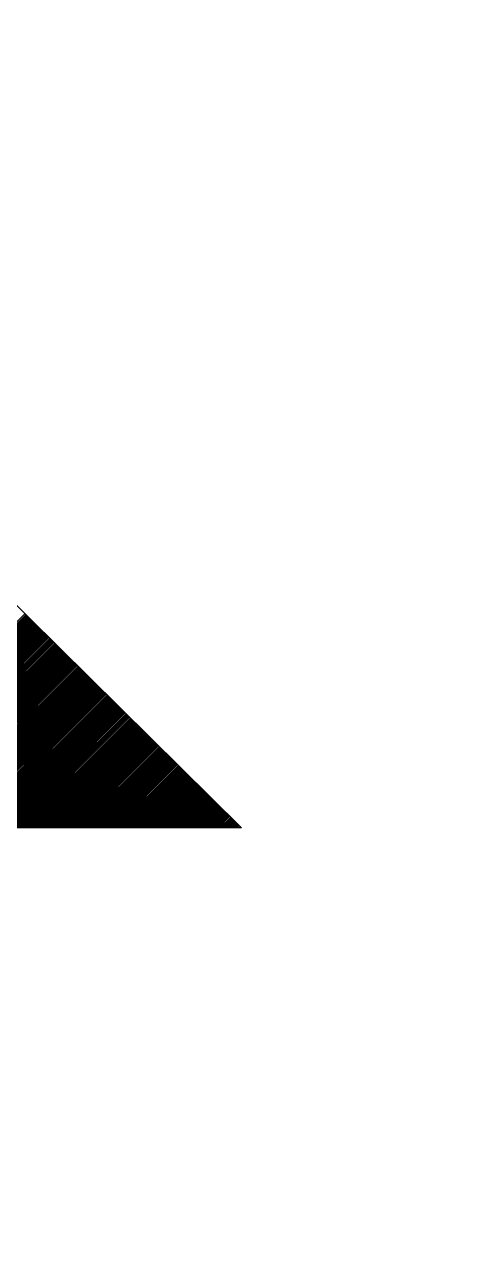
# Model space of a CAD drawing. Extents: x 0 to 841, y 0 to 594.
# Drawn here: x 97.019 to 97.501, y 498.777 to 500.137 of the extents above; entities that cross this region are included whole.
import ezdxf

# ---------------------------------------------------------------- set-up
doc = ezdxf.new("R2010")
doc.units = 0
doc.header["$LTSCALE"] = 5
doc.header["$MEASUREMENT"] = 0
doc.layers.get('0').update_dxf_attribs({"lineweight": 9})

msp = doc.modelspace()

# ---------------------------------------------------------------- linework, layer by layer
for p, q in [((95.2528, 501.2269), (97.2606, 499.2425)), ((96.7815, 499.2425), (97.0196, 499.4806)), ((96.7831, 499.2425), (97.0204, 499.4798)), ((96.7847, 499.2425), (97.0212, 499.479)), ((96.7863, 499.2425), (97.022, 499.4782)), ((96.7879, 499.2425), (97.0229, 499.4774)), ((96.7895, 499.2425), (97.0237, 499.4766)), ((96.7911, 499.2425), (97.0245, 499.4759)), ((96.7927, 499.2425), (97.0253, 499.4751)), ((96.7943, 499.2425), (97.0261, 499.4743)), ((96.7959, 499.2425), (97.0269, 499.4735)), ((96.7975, 499.2425), (97.0277, 499.4727)), ((96.7991, 499.2425), (97.0285, 499.4719)), ((96.8007, 499.2425), (97.0293, 499.4711)), ((96.8023, 499.2425), (97.0301, 499.4703)), ((96.804, 499.2425), (97.0309, 499.4695)), ((96.8056, 499.2425), (97.0317, 499.4687)), ((96.8072, 499.2425), (97.0325, 499.4679)), ((96.8088, 499.2425), (97.0334, 499.4671)), ((96.8104, 499.2425), (97.0342, 499.4663)), ((96.812, 499.2425), (97.035, 499.4655)), ((96.8136, 499.2425), (97.0358, 499.4647)), ((96.8152, 499.2425), (97.0366, 499.4639)), ((96.8168, 499.2425), (97.0374, 499.4631)), ((96.8184, 499.2425), (97.0382, 499.4623)), ((96.82, 499.2425), (97.039, 499.4615)), ((96.8216, 499.2425), (97.0398, 499.4607)), ((96.8232, 499.2425), (97.0406, 499.4599)), ((96.8248, 499.2425), (97.0414, 499.4591)), ((96.8265, 499.2425), (97.0422, 499.4583)), ((96.8281, 499.2425), (97.0431, 499.4575)), ((96.8297, 499.2425), (97.0439, 499.4567)), ((96.8313, 499.2425), (97.0447, 499.4559)), ((96.8329, 499.2425), (97.0455, 499.4551)), ((96.8345, 499.2425), (97.0463, 499.4543)), ((96.8361, 499.2425), (97.0471, 499.4535)), ((96.8377, 499.2425), (97.0479, 499.4527)), ((96.8393, 499.2425), (97.0487, 499.4519)), ((96.8409, 499.2425), (97.0495, 499.4511)), ((96.8425, 499.2425), (97.0503, 499.4503)), ((96.8441, 499.2425), (97.0511, 499.4495)), ((96.8457, 499.2425), (97.0519, 499.4487)), ((96.8473, 499.2425), (97.0528, 499.4479)), ((96.849, 499.2425), (97.0536, 499.4471)), ((96.8506, 499.2425), (97.0544, 499.4463)), ((96.8522, 499.2425), (97.0552, 499.4455)), ((96.8538, 499.2425), (97.056, 499.4447)), ((96.8554, 499.2425), (97.0568, 499.4439)), ((96.857, 499.2425), (97.0576, 499.4431)), ((96.8586, 499.2425), (97.0584, 499.4423)), ((96.8602, 499.2425), (97.0592, 499.4415)), ((96.8618, 499.2425), (97.06, 499.4407)), ((96.8634, 499.2425), (97.0608, 499.4399)), ((96.865, 499.2425), (97.0616, 499.4391)), ((96.8666, 499.2425), (97.0625, 499.4383)), ((96.8682, 499.2425), (97.0633, 499.4375)), ((96.8698, 499.2425), (97.0641, 499.4367)), ((96.8715, 499.2425), (97.0649, 499.4359)), ((96.8731, 499.2425), (97.0657, 499.4351)), ((96.8747, 499.2425), (97.0665, 499.4343)), ((96.8763, 499.2425), (97.0673, 499.4335)), ((96.8779, 499.2425), (97.0681, 499.4327)), ((96.8795, 499.2425), (97.0689, 499.4319)), ((96.8811, 499.2425), (97.0697, 499.4311)), ((96.8827, 499.2425), (97.0705, 499.4303)), ((96.8843, 499.2425), (97.0713, 499.4295)), ((96.8859, 499.2425), (97.0722, 499.4287)), ((96.8875, 499.2425), (97.073, 499.4279)), ((96.8891, 499.2425), (97.0738, 499.4271)), ((96.8907, 499.2425), (97.0746, 499.4263)), ((96.8923, 499.2425), (97.0754, 499.4255)), ((96.8939, 499.2425), (97.0762, 499.4247)), ((96.8956, 499.2425), (97.077, 499.4239)), ((96.8972, 499.2425), (97.0778, 499.4231)), ((96.8988, 499.2425), (97.0786, 499.4223)), ((96.9004, 499.2425), (97.0794, 499.4215)), ((96.902, 499.2425), (97.0802, 499.4207)), ((96.9036, 499.2425), (97.081, 499.4199)), ((96.9052, 499.2425), (97.0819, 499.4191)), ((96.9068, 499.2425), (97.0827, 499.4183)), ((96.9084, 499.2425), (97.0835, 499.4175)), ((96.91, 499.2425), (97.0843, 499.4167)), ((96.9116, 499.2425), (97.0851, 499.4159)), ((96.9132, 499.2425), (97.0859, 499.4151)), ((96.9148, 499.2425), (97.0867, 499.4143)), ((96.9164, 499.2425), (97.0875, 499.4135)), ((96.9181, 499.2425), (97.0883, 499.4127)), ((96.9197, 499.2425), (97.0891, 499.4119)), ((96.9213, 499.2425), (97.0899, 499.4111)), ((96.9229, 499.2425), (97.0907, 499.4103)), ((96.9245, 499.2425), (97.0916, 499.4095)), ((96.9261, 499.2425), (97.0924, 499.4088)), ((96.9277, 499.2425), (97.0932, 499.408)), ((96.9293, 499.2425), (97.094, 499.4072)), ((96.9309, 499.2425), (97.0948, 499.4064)), ((96.9325, 499.2425), (97.0956, 499.4056)), ((96.9341, 499.2425), (97.0964, 499.4048)), ((96.9357, 499.2425), (97.0972, 499.404)), ((96.9373, 499.2425), (97.098, 499.4032)), ((96.9389, 499.2425), (97.0988, 499.4024)), ((96.9406, 499.2425), (97.0996, 499.4016)), ((96.9422, 499.2425), (97.1004, 499.4008)), ((96.9438, 499.2425), (97.1013, 499.4)), ((96.9454, 499.2425), (97.1021, 499.3992)), ((96.947, 499.2425), (97.1029, 499.3984)), ((96.9486, 499.2425), (97.1037, 499.3976)), ((96.9502, 499.2425), (97.1045, 499.3968)), ((96.9518, 499.2425), (97.1053, 499.396)), ((96.9534, 499.2425), (97.1061, 499.3952)), ((96.955, 499.2425), (97.1069, 499.3944)), ((96.9566, 499.2425), (97.1077, 499.3936)), ((96.9582, 499.2425), (97.1085, 499.3928)), ((96.9598, 499.2425), (97.1093, 499.392)), ((96.9614, 499.2425), (97.1101, 499.3912)), ((96.9631, 499.2425), (97.1109, 499.3904)), ((96.9647, 499.2425), (97.1118, 499.3896)), ((96.9663, 499.2425), (97.1126, 499.3888)), ((96.9679, 499.2425), (97.1134, 499.388)), ((96.9695, 499.2425), (97.1142, 499.3872)), ((96.9711, 499.2425), (97.115, 499.3864)), ((96.9727, 499.2425), (97.1158, 499.3856)), ((96.9743, 499.2425), (97.1166, 499.3848)), ((96.9759, 499.2425), (97.1174, 499.384)), ((96.9775, 499.2425), (97.1182, 499.3832)), ((96.9791, 499.2425), (97.119, 499.3824)), ((96.9807, 499.2425), (97.1198, 499.3816)), ((96.9823, 499.2425), (97.1206, 499.3808)), ((96.9839, 499.2425), (97.1215, 499.38)), ((96.9856, 499.2425), (97.1223, 499.3792)), ((96.9872, 499.2425), (97.1231, 499.3784)), ((96.9888, 499.2425), (97.1239, 499.3776)), ((96.9904, 499.2425), (97.1247, 499.3768)), ((96.992, 499.2425), (97.1255, 499.376)), ((96.9936, 499.2425), (97.1263, 499.3752)), ((96.9952, 499.2425), (97.1271, 499.3744)), ((96.9968, 499.2425), (97.1279, 499.3736)), ((96.9984, 499.2425), (97.1287, 499.3728)), ((97, 499.2425), (97.1295, 499.372)), ((97.0016, 499.2425), (97.1303, 499.3712)), ((97.0032, 499.2425), (97.1312, 499.3704)), ((97.0048, 499.2425), (97.132, 499.3696)), ((97.0064, 499.2425), (97.1328, 499.3688)), ((97.0081, 499.2425), (97.1336, 499.368)), ((97.0097, 499.2425), (97.1344, 499.3672)), ((97.0113, 499.2425), (97.1352, 499.3664)), ((97.0129, 499.2425), (97.136, 499.3656)), ((97.0145, 499.2425), (97.1368, 499.3648)), ((97.0161, 499.2425), (97.1376, 499.364)), ((97.0177, 499.2425), (97.1384, 499.3632)), ((97.0193, 499.2425), (97.1392, 499.3624)), ((97.0209, 499.2425), (97.14, 499.3616)), ((97.0225, 499.2425), (97.1409, 499.3608)), ((97.0241, 499.2425), (97.1417, 499.36)), ((97.0257, 499.2425), (97.1425, 499.3592)), ((97.0273, 499.2425), (97.1433, 499.3584)), ((97.0289, 499.2425), (97.1441, 499.3576)), ((97.0306, 499.2425), (97.1449, 499.3568)), ((97.0322, 499.2425), (97.1457, 499.356)), ((97.0338, 499.2425), (97.1465, 499.3552)), ((97.0354, 499.2425), (97.1473, 499.3544)), ((97.037, 499.2425), (97.1481, 499.3536)), ((97.0386, 499.2425), (97.1489, 499.3528)), ((97.0402, 499.2425), (97.1497, 499.352)), ((97.0418, 499.2425), (97.1506, 499.3512)), ((97.0434, 499.2425), (97.1514, 499.3504)), ((97.045, 499.2425), (97.1522, 499.3496)), ((97.0466, 499.2425), (97.153, 499.3488)), ((97.0482, 499.2425), (97.1538, 499.348)), ((97.0498, 499.2425), (97.1546, 499.3472)), ((97.0514, 499.2425), (97.1554, 499.3464)), ((97.053, 499.2425), (97.1562, 499.3456)), ((97.0547, 499.2425), (97.157, 499.3448)), ((97.0563, 499.2425), (97.1578, 499.344)), ((97.0579, 499.2425), (97.1586, 499.3432)), ((97.0595, 499.2425), (97.1594, 499.3424)), ((97.0611, 499.2425), (97.1603, 499.3416)), ((97.0627, 499.2425), (97.1611, 499.3409)), ((97.0643, 499.2425), (97.1619, 499.3401)), ((97.0659, 499.2425), (97.1627, 499.3393)), ((97.0675, 499.2425), (97.1635, 499.3385)), ((97.0691, 499.2425), (97.1643, 499.3377)), ((97.0707, 499.2425), (97.1651, 499.3369)), ((97.0723, 499.2425), (97.1659, 499.3361)), ((97.0739, 499.2425), (97.1667, 499.3353)), ((97.0755, 499.2425), (97.1675, 499.3345)), ((97.0772, 499.2425), (97.1683, 499.3337)), ((97.0788, 499.2425), (97.1691, 499.3329)), ((97.0804, 499.2425), (97.17, 499.3321)), ((97.082, 499.2425), (97.1708, 499.3313)), ((97.0836, 499.2425), (97.1716, 499.3305)), ((97.0852, 499.2425), (97.1724, 499.3297)), ((97.0868, 499.2425), (97.1732, 499.3289)), ((97.0884, 499.2425), (97.174, 499.3281)), ((97.09, 499.2425), (97.1748, 499.3273)), ((97.0916, 499.2425), (97.1756, 499.3265)), ((97.0932, 499.2425), (97.1764, 499.3257)), ((97.0948, 499.2425), (97.1772, 499.3249)), ((97.0964, 499.2425), (97.178, 499.3241)), ((97.098, 499.2425), (97.1788, 499.3233)), ((97.0997, 499.2425), (97.1796, 499.3225)), ((97.1013, 499.2425), (97.1805, 499.3217)), ((97.1029, 499.2425), (97.1813, 499.3209)), ((97.1045, 499.2425), (97.1821, 499.3201)), ((97.1061, 499.2425), (97.1829, 499.3193)), ((97.1077, 499.2425), (97.1837, 499.3185)), ((97.1093, 499.2425), (97.1845, 499.3177)), ((97.1109, 499.2425), (97.1853, 499.3169)), ((97.1125, 499.2425), (97.1861, 499.3161)), ((97.1141, 499.2425), (97.1869, 499.3153)), ((97.1157, 499.2425), (97.1877, 499.3145)), ((97.1173, 499.2425), (97.1885, 499.3137)), ((97.1189, 499.2425), (97.1893, 499.3129)), ((97.1205, 499.2425), (97.1902, 499.3121)), ((97.1222, 499.2425), (97.191, 499.3113)), ((97.1238, 499.2425), (97.1918, 499.3105)), ((97.1254, 499.2425), (97.1926, 499.3097)), ((97.127, 499.2425), (97.1934, 499.3089)), ((97.1286, 499.2425), (97.1942, 499.3081)), ((97.1302, 499.2425), (97.195, 499.3073)), ((97.1318, 499.2425), (97.1958, 499.3065)), ((97.1334, 499.2425), (97.1966, 499.3057)), ((97.135, 499.2425), (97.1974, 499.3049)), ((97.1366, 499.2425), (97.1982, 499.3041)), ((97.1382, 499.2425), (97.199, 499.3033)), ((97.1398, 499.2425), (97.1999, 499.3025)), ((97.1414, 499.2425), (97.2007, 499.3017)), ((97.143, 499.2425), (97.2015, 499.3009)), ((97.1447, 499.2425), (97.2023, 499.3001)), ((97.1463, 499.2425), (97.2031, 499.2993)), ((97.1479, 499.2425), (97.2039, 499.2985)), ((97.1495, 499.2425), (97.2047, 499.2977)), ((97.1511, 499.2425), (97.2055, 499.2969)), ((97.1527, 499.2425), (97.2063, 499.2961)), ((97.1543, 499.2425), (97.2071, 499.2953)), ((97.1559, 499.2425), (97.2079, 499.2945)), ((97.1575, 499.2425), (97.2087, 499.2937)), ((97.1591, 499.2425), (97.2096, 499.2929)), ((97.1607, 499.2425), (97.2104, 499.2921)), ((97.1623, 499.2425), (97.2112, 499.2913)), ((97.1639, 499.2425), (97.212, 499.2905)), ((97.1655, 499.2425), (97.2128, 499.2897)), ((97.1672, 499.2425), (97.2136, 499.2889)), ((97.1688, 499.2425), (97.2144, 499.2881)), ((97.1704, 499.2425), (97.2152, 499.2873)), ((97.172, 499.2425), (97.216, 499.2865)), ((97.1736, 499.2425), (97.2168, 499.2857)), ((97.1752, 499.2425), (97.2176, 499.2849)), ((97.1768, 499.2425), (97.2184, 499.2841)), ((97.1784, 499.2425), (97.2193, 499.2833)), ((97.18, 499.2425), (97.2201, 499.2825)), ((97.1816, 499.2425), (97.2209, 499.2817)), ((97.1832, 499.2425), (97.2217, 499.2809)), ((97.1848, 499.2425), (97.2225, 499.2801)), ((97.1864, 499.2425), (97.2233, 499.2793)), ((97.188, 499.2425), (97.2241, 499.2785)), ((97.1896, 499.2425), (97.2249, 499.2777)), ((97.1913, 499.2425), (97.2257, 499.2769)), ((97.1929, 499.2425), (97.2265, 499.2761)), ((97.1945, 499.2425), (97.2273, 499.2753)), ((97.1961, 499.2425), (97.2281, 499.2745)), ((97.1977, 499.2425), (97.229, 499.2738)), ((97.1993, 499.2425), (97.2298, 499.273)), ((97.2009, 499.2425), (97.2306, 499.2722)), ((97.2025, 499.2425), (97.2314, 499.2714)), ((97.2041, 499.2425), (97.2322, 499.2706)), ((97.2057, 499.2425), (97.233, 499.2698)), ((97.2073, 499.2425), (97.2338, 499.269)), ((97.2089, 499.2425), (97.2346, 499.2682)), ((97.2105, 499.2425), (97.2354, 499.2674)), ((97.2121, 499.2425), (97.2362, 499.2666)), ((97.2138, 499.2425), (97.237, 499.2658)), ((97.2154, 499.2425), (97.2378, 499.265)), ((97.217, 499.2425), (97.2387, 499.2642)), ((97.2186, 499.2425), (97.2395, 499.2634)), ((97.2202, 499.2425), (97.2403, 499.2626)), ((97.2218, 499.2425), (97.2411, 499.2618)), ((97.2234, 499.2425), (97.2419, 499.261)), ((97.225, 499.2425), (97.2427, 499.2602)), ((97.2266, 499.2425), (97.2435, 499.2594)), ((97.2282, 499.2425), (97.2443, 499.2586)), ((97.2298, 499.2425), (97.2451, 499.2578)), ((97.2314, 499.2425), (97.2459, 499.257)), ((97.233, 499.2425), (97.2467, 499.2562)), ((97.2346, 499.2425), (97.2475, 499.2554)), ((97.2363, 499.2425), (97.2484, 499.2546)), ((97.2379, 499.2425), (97.2492, 499.2538)), ((97.2395, 499.2425), (97.25, 499.253)), ((97.2606, 499.2425), (95.2528, 499.2425)), ((97.2411, 499.2425), (97.2508, 499.2522)), ((97.2427, 499.2425), (97.2516, 499.2514)), ((97.2443, 499.2425), (97.2524, 499.2506)), ((97.2459, 499.2425), (97.2532, 499.2498)), ((97.2475, 499.2425), (97.254, 499.249)), ((97.2491, 499.2425), (97.2548, 499.2482)), ((97.2507, 499.2425), (97.2556, 499.2474)), ((97.2523, 499.2425), (97.2564, 499.2466)), ((97.2539, 499.2425), (97.2572, 499.2458)), ((97.2555, 499.2425), (97.258, 499.245)), ((97.2571, 499.2425), (97.2589, 499.2442)), ((97.2588, 499.2425), (97.2597, 499.2434)), ((97.2604, 499.2425), (97.2605, 499.2426))]:
    msp.add_line(p, q)
msp.add_circle((95.4801, 490.8532), 12.0054)

doc.saveas('drawing.dxf')
